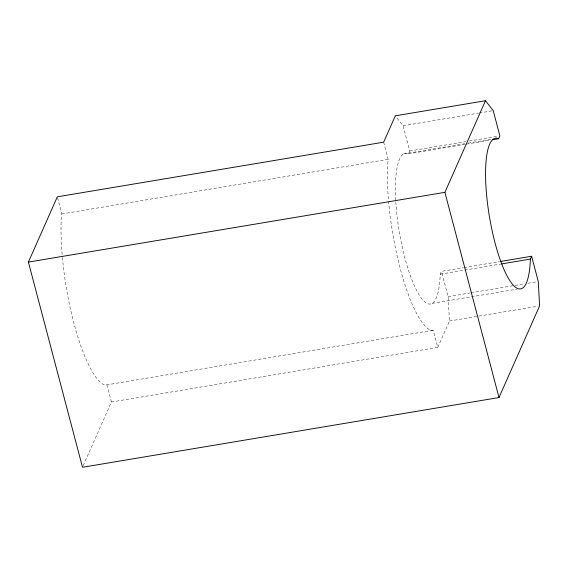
<?xml version="1.0" encoding="UTF-8"?>
<svg xmlns="http://www.w3.org/2000/svg" width="568" height="568" viewBox="0 0 568 568"><rect width="100%" height="100%" fill="white"/><g stroke="black" fill="none" stroke-linecap="round" stroke-linejoin="round"><path stroke-width="0.43" stroke-dasharray="2.84 2.13" d="M57.553 197.678L61.848 213.973L61.152 221.47A103.745 25.581 80.5 0 0 62.302 256.551M383.663 142.17L388.192 159.324L387.497 166.822A103.745 25.581 80.5 0 0 430.594 330.271L433.249 330.207L437.772 347.36L111.427 402.009L83.219 465.668M395.719 200.234A76.396 18.836 80.5 0 1 408.484 153.829L409.734 151.003L403.074 125.741L395.342 115.815M395.818 201.888A76.396 18.836 80.5 0 0 418.978 294.636A76.396 18.836 80.5 0 0 440.221 274.181L441.471 271.355L463.353 267.691M437.772 347.36L449.451 321.012L448.131 296.617L441.471 271.355M403.074 125.741L478.341 113.138M479.222 112.989L492.35 110.788M409.734 151.003L465.746 141.624M469.253 141.034L498.136 136.199M403.521 153.949L464.787 143.69M468.288 143.108L491.043 139.295M408.484 153.829L465.37 144.3M466.25 144.151L489.879 140.197M61.848 213.973L388.192 159.324M464.226 267.549L499.236 261.685M440.221 274.181L500.607 264.07M448.131 296.617L470.013 292.953M470.886 292.804L524.278 283.865M527.779 283.283L536.533 281.813M432.198 303.355L517.093 289.14M449.451 321.012L537.846 306.209M62.381 257.418A103.745 25.581 80.5 0 0 104.249 384.919L106.905 384.855L433.249 330.207M106.905 384.855L111.427 402.009"/><path stroke-width="0.85" d="M531.62 256.26L538.279 281.522L539.6 305.911L499.002 397.536L82.509 467.279L28.4 262.089L57.325 196.819L383.663 142.17L395.342 115.815L485.491 100.721L493.223 110.646L499.883 135.908L498.633 138.734A76.396 18.836 80.5 0 0 495.026 242.856A76.396 18.836 80.5 0 0 530.37 259.086L531.62 256.26L500.11 261.536M499.002 397.536L444.893 192.339L485.491 100.721M492.506 139.756L498.633 138.734M28.4 262.089L444.893 192.339M501.487 263.921L530.37 259.086"/></g></svg>
